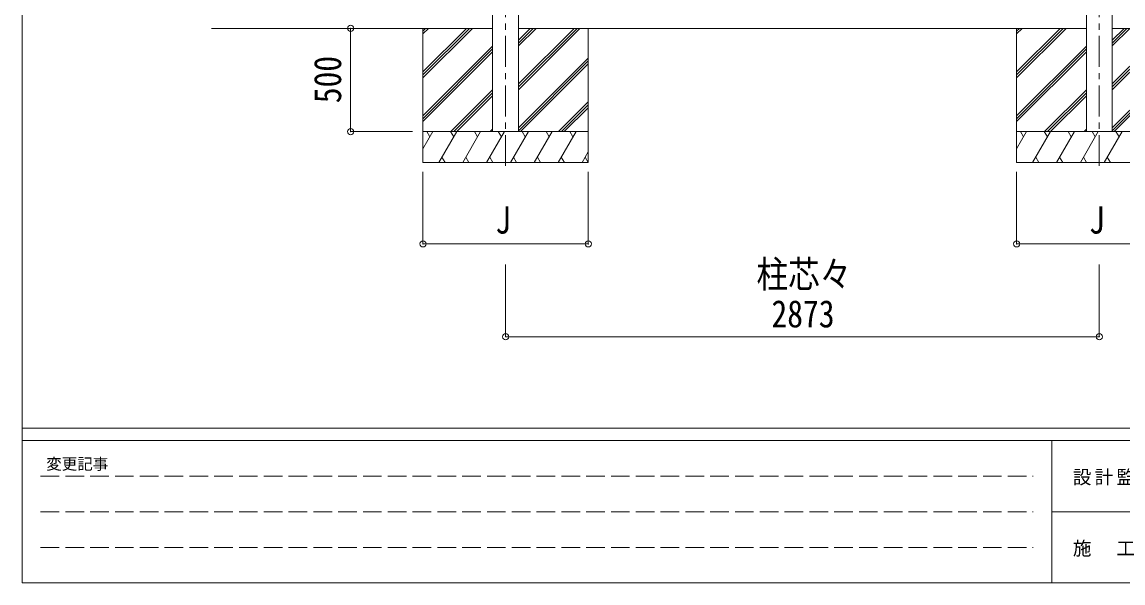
# Model space of a CAD drawing. Units: millimetres at full size, sheet at 1:30. Extents: x -8432 to 8432, y -5820 to 5820.
# Drawn here: x -8432 to -3105, y -5820 to -3104 of the extents above; entities that cross this region are included whole.
import ezdxf
from ezdxf.enums import TextEntityAlignment as Align

# ---------------------------------------------------------------- set-up
doc = ezdxf.new("R2010")
doc.units = ezdxf.units.MM
doc.header["$LTSCALE"] = 30
doc.header["$PDMODE"] = 32
doc.header["$PDSIZE"] = 30
doc.linetypes.add('CHAIN1', pattern=[8, 5, -1, 1, -1])
doc.linetypes.add('DASHED3', pattern=[4, 3, -1])
for name, color, linetype, lineweight in [('0-3_ELV2', 7, 'Continuous', 9), ('0-6_OTH_LINE', 7, 'Continuous', 9), ('F-0_240', 7, 'Continuous', 9)]:
    doc.layers.add(name, color=color, linetype=linetype, lineweight=lineweight)
doc.styles.add('ＭＳ ゴシック', font='')
doc.styles.get('ＭＳ ゴシック').set_extended_font_data('MS Gothic')

msp = doc.modelspace()

# ---------------------------------------------------------------- linework, layer by layer
at = {"layer": '0-3_ELV2', "color": 4}
for p, q in [((-6154.83, -779.45), (-6154.83, -3634.45)), ((-6029.83, -3634.45), (-6029.83, -779.45)), ((-3281.83, -3634.45), (-3281.83, -779.45)), ((-3156.83, -779.45), (-3156.83, -3634.45))]:
    msp.add_line(p, q, dxfattribs=at)
at = {"layer": '0-3_ELV2', "color": 5, "linetype": 'CHAIN1'}
for p, q in [((-3219.33, -3800.97), (-3219.33, -810.42)), ((-6092.33, -3800.97), (-6092.33, -888.88))]:
    msp.add_line(p, q, dxfattribs=at)
at = {"layer": '0-3_ELV2'}
for p, q in [((-6154.83, -3134.45), (-7515.93, -3134.45)), ((-6492.33, -3134.45), (-6492.33, -3784.45)), ((-6492.33, -3345.68), (-6281.1, -3134.45)), ((-6492.33, -3359.82), (-6266.96, -3134.45)), ((-6492.33, -3373.96), (-6252.82, -3134.45)), ((-6492.33, -3161.83), (-6464.95, -3134.45)), ((-6492.33, -3147.69), (-6479.09, -3134.45)), ((-3281.83, -3134.45), (-6029.83, -3134.45)), ((-6029.83, -3431.96), (-5732.32, -3134.45)), ((-6029.83, -3403.68), (-5760.6, -3134.45)), ((-6029.83, -3417.82), (-5746.46, -3134.45)), ((-6029.83, -3219.83), (-5944.45, -3134.45)), ((-6029.83, -3205.69), (-5958.59, -3134.45)), ((-6029.83, -3191.55), (-5972.73, -3134.45)), ((-5692.33, -3134.45), (-5692.33, -3784.45)), ((-3619.33, -3134.45), (-3619.33, -3784.45)), ((-3619.33, -3345.68), (-3408.1, -3134.45)), ((-3619.33, -3359.82), (-3393.96, -3134.45)), ((-3619.33, -3373.96), (-3379.82, -3134.45)), ((-3619.33, -3161.83), (-3591.95, -3134.45)), ((-3619.33, -3147.69), (-3606.09, -3134.45)), ((-2639.4, -3134.45), (-3156.83, -3134.45)), ((-3156.83, -3431.96), (-2859.32, -3134.45)), ((-3156.83, -3403.68), (-2887.6, -3134.45)), ((-3156.83, -3417.82), (-2873.46, -3134.45)), ((-3156.83, -3219.83), (-3071.45, -3134.45)), ((-3156.83, -3205.69), (-3085.59, -3134.45)), ((-3156.83, -3191.55), (-3099.73, -3134.45)), ((-6492.33, -3557.81), (-6154.83, -3220.31)), ((-6492.33, -3571.95), (-6154.83, -3234.46)), ((-6492.33, -3586.1), (-6154.83, -3248.6)), ((-3619.33, -3557.81), (-3281.83, -3220.31)), ((-3619.33, -3571.95), (-3281.83, -3234.46)), ((-3619.33, -3586.1), (-3281.83, -3248.6)), ((-6029.83, -3615.81), (-5692.33, -3278.31)), ((-6029.83, -3629.95), (-5692.33, -3292.46)), ((-3156.83, -3615.81), (-2819.33, -3278.31)), ((-3156.83, -3629.95), (-2819.33, -3292.46)), ((-6020.19, -3634.45), (-5692.33, -3306.6)), ((-3147.19, -3634.45), (-2819.33, -3306.6)), ((-6356.84, -3634.45), (-6154.83, -3432.44)), ((-6342.7, -3634.45), (-6154.83, -3446.59)), ((-6328.55, -3634.45), (-6154.83, -3460.73)), ((-3483.84, -3634.45), (-3281.83, -3432.44)), ((-3469.7, -3634.45), (-3281.83, -3446.59)), ((-3455.55, -3634.45), (-3281.83, -3460.73)), ((-5836.34, -3634.45), (-5692.33, -3490.44)), ((-5822.2, -3634.45), (-5692.33, -3504.59)), ((-5808.05, -3634.45), (-5692.33, -3518.73)), ((-5692.33, -3634.45), (-6492.33, -3634.45)), ((-6492.33, -3718.28), (-6443.93, -3634.45)), ((-6458.93, -3660.43), (-6473.93, -3634.45)), ((-6415.06, -3784.45), (-6328.46, -3634.45)), ((-6343.46, -3660.43), (-6358.46, -3634.45)), ((-6299.59, -3784.45), (-6212.99, -3634.45)), ((-6227.99, -3660.43), (-6242.99, -3634.45)), ((-6184.12, -3784.45), (-6097.52, -3634.45)), ((-6166.42, -3634.45), (-6154.83, -3622.86)), ((-6112.52, -3660.43), (-6127.52, -3634.45)), ((-6068.65, -3784.45), (-5982.05, -3634.45)), ((-5997.05, -3660.43), (-6012.05, -3634.45)), ((-5953.18, -3784.45), (-5866.58, -3634.45)), ((-5896.58, -3634.45), (-5881.58, -3660.43)), ((-5837.71, -3784.45), (-5751.11, -3634.45)), ((-5766.11, -3660.43), (-5781.11, -3634.45)), ((-2819.33, -3634.45), (-3619.33, -3634.45)), ((-3619.33, -3718.28), (-3570.93, -3634.45)), ((-3585.93, -3660.43), (-3600.93, -3634.45)), ((-3542.06, -3784.45), (-3455.46, -3634.45)), ((-3470.46, -3660.43), (-3485.46, -3634.45)), ((-3426.59, -3784.45), (-3339.99, -3634.45)), ((-3354.99, -3660.43), (-3369.99, -3634.45)), ((-3311.12, -3784.45), (-3224.52, -3634.45)), ((-3293.42, -3634.45), (-3281.83, -3622.86)), ((-3239.52, -3660.43), (-3254.52, -3634.45)), ((-3195.65, -3784.45), (-3109.05, -3634.45)), ((-3124.05, -3660.43), (-3139.05, -3634.45)), ((-6400.06, -3758.47), (-6385.07, -3784.45)), ((-6284.59, -3758.47), (-6269.59, -3784.45)), ((-6169.12, -3758.47), (-6154.12, -3784.45)), ((-6053.65, -3758.47), (-6038.66, -3784.45)), ((-5938.18, -3758.47), (-5923.19, -3784.45)), ((-5822.71, -3758.47), (-5807.71, -3784.45)), ((-5722.24, -3784.45), (-5692.33, -3732.64)), ((-5707.24, -3758.47), (-5692.33, -3784.3)), ((-3527.06, -3758.47), (-3512.07, -3784.45)), ((-3411.59, -3758.47), (-3396.59, -3784.45)), ((-3296.12, -3758.47), (-3281.12, -3784.45)), ((-3180.65, -3758.47), (-3165.66, -3784.45)), ((-6492.33, -3784.45), (-5692.33, -3784.45)), ((-3619.33, -3784.45), (-2819.33, -3784.45))]:
    msp.add_line(p, q, dxfattribs=at)
at = {"layer": '0-3_ELV2', "color": 6}
for p, q in [((-6842.33, -3134.45), (-6543.33, -3134.45)), ((-6842.33, -3634.45), (-6842.33, -3134.45)), ((-6842.33, -3634.45), (-6543.33, -3634.45)), ((-6492.33, -4177.99), (-6492.33, -3828.99)), ((-5692.33, -4177.99), (-5692.33, -3828.99)), ((-3619.33, -4177.99), (-3619.33, -3828.99)), ((-6492.33, -4177.99), (-5692.33, -4177.99)), ((-3619.33, -4177.99), (-2819.33, -4177.99)), ((-6092.33, -4627.99), (-6092.33, -4277.99)), ((-3219.33, -4627.99), (-3219.33, -4277.99)), ((-6092.33, -4627.99), (-3219.33, -4627.99))]:
    msp.add_line(p, q, dxfattribs=at)
for p in [(-6842.33, -3134.45), (-6842.33, -3634.45), (-6492.33, -4177.99), (-5692.33, -4177.99), (-3619.33, -4177.99), (-6092.33, -4627.99), (-3219.33, -4627.99)]:
    msp.add_point(p, dxfattribs=at)
at = {"layer": 'F-0_240', "color": 5}
for p, q in [((-8432.06, 5820), (-8432.06, -5820)), ((-8432.06, -5070), (8007.94, -5070)), ((-8432.06, -5130), (5341.19, -5130)), ((-3448.82, -5130), (-3448.82, -5820)), ((-3448.82, -5475), (2701.18, -5475)), ((-8432.06, -5820), (8007.94, -5820))]:
    msp.add_line(p, q, dxfattribs=at)
at = {"layer": 'F-0_240', "color": 4, "linetype": 'DASHED3'}
for p, q in [((-8342.06, -5302.5), (-3538.82, -5302.5)), ((-8342.06, -5475), (-3538.82, -5475)), ((-8342.06, -5647.5), (-3538.82, -5647.5))]:
    msp.add_line(p, q, dxfattribs=at)

# ---------------------------------------------------------------- texts
at = {"layer": '0-3_ELV2', "style": 'ＭＳ ゴシック', "width": 0.85}
msp.add_text('500', height=132, rotation=90, dxfattribs=at).set_placement((-6848.33, -3496.95), align=Align.BOTTOM_LEFT)
for s, p in [('J', (-6142.33, -4167.99)), ('J', (-3269.33, -4167.99)), ('2873', (-4805.83, -4621.99))]:
    msp.add_text(s, height=132, dxfattribs=at).set_placement(p, align=Align.BOTTOM_LEFT)
at = {"layer": '0-6_OTH_LINE', "style": 'ＭＳ ゴシック', "width": 0.85}
msp.add_text('柱芯々', height=132, dxfattribs=at).set_placement((-4878.24, -4430.49), align=Align.BOTTOM_LEFT)
at = {"layer": 'F-0_240', "style": 'ＭＳ ゴシック'}
msp.add_text('変更記事', height=54.99, dxfattribs=at).set_placement((-8314.83, -5287.5), align=Align.BOTTOM_LEFT)
at = {"layer": 'F-0_240', "char_height": 65.98, "attachment_point": 7, "style": 'ＭＳ ゴシック'}
for s, insert in [('\\T1.17;設計監理', (-3347.49, -5347.5)), ('\\T1.17;施\u3000工', (-3347.49, -5692.5))]:
    msp.add_mtext(s, dxfattribs=dict(at, insert=insert))

doc.saveas('drawing.dxf')
